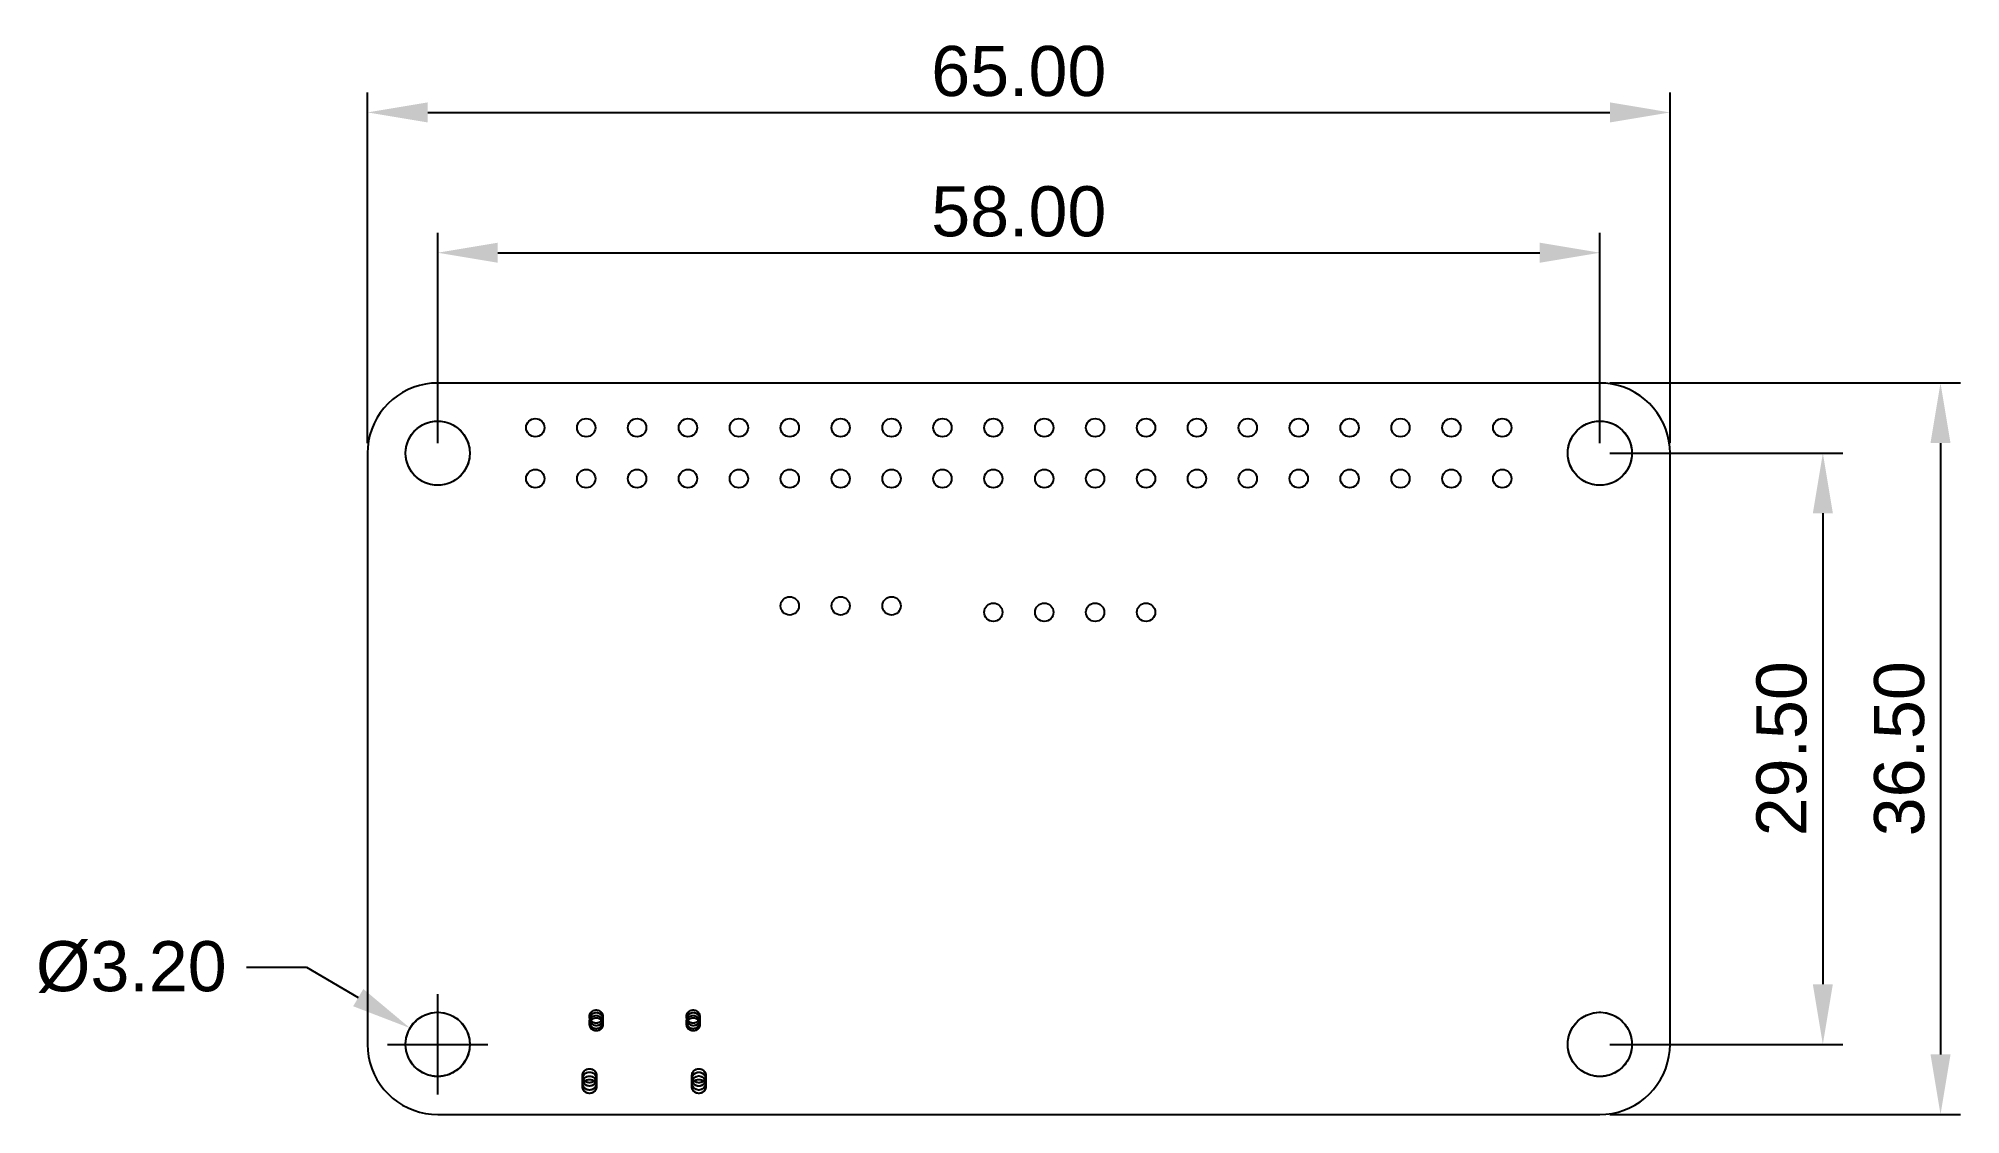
# Model space of a CAD drawing. Header units: millimetres. Extents: x -5.7 to 90.2, y 9.9 to 63.6.
import ezdxf

# ---------------------------------------------------------------- set-up
doc = ezdxf.new("R2010")
doc.units = ezdxf.units.MM
for name, color, linetype, true_color in [('drills_NPTH', 18, 'Continuous', 0x000000), ('drills_PTH', 18, 'Continuous', 0x000000), ('holes', 18, 'Continuous', 0x000000), ('outline', 18, 'Continuous', 0x000000)]:
    doc.layers.add(name, color=color, linetype=linetype, true_color=true_color)
doc.styles.add('Default', font='')
doc.styles.get('Default').set_extended_font_data('Helvetica Neue')
doc.dimstyles.new('Default', dxfattribs={"dimtxt": 2.5, "dimasz": 3, "dimexe": 1, "dimexo": 0.5, "dimgap": 0.8, "dimtad": 1, "dimtoh": 1, "dimzin": 1, "dimdsep": 46, "dimtxsty": 'Default', "dimcen": 2.5, "dimadec": 1, "dimazin": 1, "dimtfac": 1, "dimtdec": 4, "dimtix": 1, "dimtofl": 0, "dimtmove": 1, "dimatfit": 3, "dimfxl": 1, "dimtolj": 1, "dimtzin": 1, "dimarcsym": 0})

# ---------------------------------------------------------------- blocks, each defined once
blk = doc.blocks.new('*D1')
at = {"layer": 'Defpoints', "color": 0}
for p in [(12.801, 14.174), (15.559, 12.551)]:
    blk.add_point(p, dxfattribs=at)
at = {"layer": 'outline', "color": 0, "lineweight": -2}
for p, q in [((4.63, 17.218), (7.63, 17.218)), ((7.63, 17.218), (10.216, 15.696))]:
    blk.add_line(p, q, dxfattribs=at)
at = {"layer": 'outline', "color": 0}
for p, q in [((14.18, 10.863), (14.18, 15.863)), ((11.68, 13.363), (16.68, 13.363))]:
    blk.add_line(p, q, dxfattribs=at)
blk.add_solid([(9.962, 15.265), (10.469, 16.127), (12.801, 14.174)], dxfattribs=at)
at = {"layer": 'outline', "color": 0, "insert": (-1.11, 17.218), "char_height": 2.5, "attachment_point": 5, "style": 'Default'}
blk.add_mtext('\\A1;Ø3.20', dxfattribs=at)
blk = doc.blocks.new('*D2')
at = {"layer": 'Defpoints', "color": 0}
for p in [(72.18, 46.3625), (72.18, 9.8625), (89.18, 9.8625)]:
    blk.add_point(p, dxfattribs=at)
at = {"layer": 'outline', "color": 0, "lineweight": -2}
for p, q in [((72.68, 46.3625), (90.18, 46.3625)), ((89.18, 43.3625), (89.18, 12.8625)), ((72.68, 9.8625), (90.18, 9.8625))]:
    blk.add_line(p, q, dxfattribs=at)
at = {"layer": 'outline', "color": 0}
for points in [[(89.68, 43.3625), (88.68, 43.3625), (89.18, 46.3625)], [(88.68, 12.8625), (89.68, 12.8625), (89.18, 9.8625)]]:
    blk.add_solid(points, dxfattribs=at)
at = {"layer": 'outline', "color": 0, "insert": (87.13, 28.1125), "char_height": 2.5, "attachment_point": 5, "rotation": 90, "style": 'Default'}
blk.add_mtext('\\A1;36.50', dxfattribs=at)
blk = doc.blocks.new('*D3')
at = {"layer": 'Defpoints', "color": 0}
for p in [(72.18, 42.862), (72.18, 13.363), (83.307, 13.363)]:
    blk.add_point(p, dxfattribs=at)
at = {"layer": 'outline', "color": 0, "lineweight": -2}
for p, q in [((72.68, 42.862), (84.307, 42.862)), ((83.307, 39.862), (83.307, 16.363)), ((72.68, 13.363), (84.307, 13.363))]:
    blk.add_line(p, q, dxfattribs=at)
at = {"layer": 'outline', "color": 0}
for points in [[(83.807, 39.862), (82.807, 39.862), (83.307, 42.862)], [(82.807, 16.363), (83.807, 16.363), (83.307, 13.363)]]:
    blk.add_solid(points, dxfattribs=at)
at = {"layer": 'outline', "color": 0, "insert": (81.257, 28.113), "char_height": 2.5, "attachment_point": 5, "rotation": 90, "style": 'Default'}
blk.add_mtext('\\A1;29.50', dxfattribs=at)
blk = doc.blocks.new('*D4')
at = {"layer": 'Defpoints', "color": 0}
for p in [(72.18, 52.8625), (14.18, 42.8625), (72.18, 42.8625)]:
    blk.add_point(p, dxfattribs=at)
at = {"layer": 'outline', "color": 0, "lineweight": -2}
for p, q in [((14.18, 43.3625), (14.18, 53.8625)), ((72.18, 43.3625), (72.18, 53.8625)), ((17.18, 52.8625), (69.18, 52.8625))]:
    blk.add_line(p, q, dxfattribs=at)
at = {"layer": 'outline', "color": 0}
for points in [[(17.18, 53.3625), (17.18, 52.3625), (14.18, 52.8625)], [(69.18, 52.3625), (69.18, 53.3625), (72.18, 52.8625)]]:
    blk.add_solid(points, dxfattribs=at)
at = {"layer": 'outline', "color": 0, "insert": (43.18, 54.9125), "char_height": 2.5, "attachment_point": 5, "style": 'Default'}
blk.add_mtext('\\A1;58.00', dxfattribs=at)
blk = doc.blocks.new('*D5')
at = {"layer": 'Defpoints', "color": 0}
for p in [(75.68, 59.8625), (10.68, 42.8625), (75.68, 42.8625)]:
    blk.add_point(p, dxfattribs=at)
at = {"layer": 'outline', "color": 0, "lineweight": -2}
for p, q in [((10.68, 43.3625), (10.68, 60.8625)), ((75.68, 43.3625), (75.68, 60.8625)), ((13.68, 59.8625), (72.68, 59.8625))]:
    blk.add_line(p, q, dxfattribs=at)
at = {"layer": 'outline', "color": 0}
for points in [[(13.68, 60.3625), (13.68, 59.3625), (10.68, 59.8625)], [(72.68, 59.3625), (72.68, 60.3625), (75.68, 59.8625)]]:
    blk.add_solid(points, dxfattribs=at)
at = {"layer": 'outline', "color": 0, "insert": (43.18, 61.9125), "char_height": 2.5, "attachment_point": 5, "style": 'Default'}
blk.add_mtext('\\A1;65.00', dxfattribs=at)

msp = doc.modelspace()

# ---------------------------------------------------------------- linework, layer by layer
at = {"layer": 'drills_NPTH'}
for centre, radius in [((14.18, 42.862), 1.6), ((72.18, 42.862), 1.6), ((14.18, 13.363), 1.6), ((22.088, 14.753), 0.33), ((22.088, 14.473), 0.33), ((22.094, 14.364), 0.33), ((22.098, 14.623), 0.33), ((26.928, 14.753), 0.33), ((26.928, 14.473), 0.33), ((26.934, 14.364), 0.33), ((26.938, 14.623), 0.33), ((72.18, 13.363), 1.6), ((21.754, 11.433), 0.35), ((21.754, 11.268), 0.35), ((21.755, 11.798), 0.35), ((21.755, 11.632), 0.35), ((27.214, 11.436), 0.35), ((27.214, 11.268), 0.35), ((27.215, 11.629), 0.35), ((27.216, 11.798), 0.35)]:
    msp.add_circle(centre, radius, dxfattribs=at)
at = {"layer": 'drills_PTH'}
for centre in [(19.05, 44.133), (21.59, 44.133), (24.13, 44.133), (26.67, 44.133), (29.21, 44.133), (31.75, 44.133), (34.29, 44.133), (36.83, 44.133), (39.37, 44.133), (41.91, 44.133), (44.45, 44.133), (46.99, 44.133), (49.53, 44.133), (52.07, 44.133), (54.61, 44.133), (57.15, 44.133), (59.69, 44.133), (62.23, 44.133), (64.77, 44.133), (67.31, 44.133), (19.05, 41.593), (21.59, 41.593), (24.13, 41.593), (26.67, 41.593), (29.21, 41.593), (31.75, 41.593), (34.29, 41.593), (36.83, 41.593), (39.37, 41.593), (41.91, 41.593), (44.45, 41.593), (46.99, 41.593), (49.53, 41.593), (52.07, 41.593), (54.61, 41.593), (57.15, 41.593), (59.69, 41.593), (62.23, 41.593), (64.77, 41.593), (67.31, 41.593), (31.75, 35.242), (34.29, 35.242), (36.83, 35.242), (41.91, 34.925), (44.45, 34.925), (46.99, 34.925), (49.53, 34.925)]:
    msp.add_circle(centre, 0.457, dxfattribs=at)
at = {"layer": 'holes'}
for points in [[(15.78, 42.81), (15.773, 42.706), (15.759, 42.602), (15.739, 42.499), (15.712, 42.398), (15.678, 42.299), (15.638, 42.202), (15.592, 42.108), (15.539, 42.017), (15.481, 41.93), (15.417, 41.847), (15.348, 41.768), (15.274, 41.694), (15.196, 41.625), (15.112, 41.561), (15.025, 41.503), (14.935, 41.451), (14.841, 41.404), (14.744, 41.364), (14.645, 41.331), (14.544, 41.303), (14.441, 41.283), (14.337, 41.269), (14.232, 41.263), (14.128, 41.263), (14.023, 41.269), (13.919, 41.283), (13.816, 41.303), (13.715, 41.331), (13.616, 41.364), (13.519, 41.404), (13.425, 41.451), (13.335, 41.503), (13.248, 41.561), (13.164, 41.625), (13.086, 41.694), (13.012, 41.768), (12.943, 41.847), (12.879, 41.93), (12.821, 42.017), (12.768, 42.108), (12.722, 42.202), (12.682, 42.299), (12.648, 42.398), (12.621, 42.499), (12.601, 42.602), (12.587, 42.706), (12.58, 42.81), (12.58, 42.915), (12.587, 43.019), (12.601, 43.123), (12.621, 43.226), (12.648, 43.327), (12.682, 43.426), (12.722, 43.523), (12.768, 43.617), (12.821, 43.708), (12.879, 43.795), (12.943, 43.878), (13.012, 43.957), (13.086, 44.031), (13.164, 44.1), (13.248, 44.164), (13.335, 44.222), (13.425, 44.274), (13.519, 44.321), (13.616, 44.361), (13.715, 44.394), (13.816, 44.422), (13.919, 44.442), (14.023, 44.456), (14.128, 44.462), (14.232, 44.462), (14.337, 44.456), (14.441, 44.442), (14.544, 44.422), (14.645, 44.394), (14.744, 44.361), (14.841, 44.321), (14.935, 44.274), (15.025, 44.222), (15.112, 44.164), (15.196, 44.1), (15.274, 44.031), (15.348, 43.957), (15.417, 43.878), (15.481, 43.795), (15.539, 43.708), (15.592, 43.617), (15.638, 43.523), (15.678, 43.426), (15.712, 43.327), (15.739, 43.226), (15.759, 43.123), (15.773, 43.019), (15.78, 42.915)], [(73.78, 42.81), (73.773, 42.706), (73.759, 42.602), (73.739, 42.499), (73.712, 42.398), (73.678, 42.299), (73.638, 42.202), (73.592, 42.108), (73.539, 42.017), (73.481, 41.93), (73.417, 41.847), (73.348, 41.768), (73.274, 41.694), (73.196, 41.625), (73.112, 41.561), (73.025, 41.503), (72.935, 41.451), (72.841, 41.404), (72.744, 41.364), (72.645, 41.331), (72.544, 41.303), (72.441, 41.283), (72.337, 41.269), (72.232, 41.263), (72.128, 41.263), (72.023, 41.269), (71.919, 41.283), (71.816, 41.303), (71.715, 41.331), (71.616, 41.364), (71.519, 41.404), (71.425, 41.451), (71.335, 41.503), (71.248, 41.561), (71.164, 41.625), (71.086, 41.694), (71.012, 41.768), (70.943, 41.847), (70.879, 41.93), (70.821, 42.017), (70.768, 42.108), (70.722, 42.202), (70.682, 42.299), (70.648, 42.398), (70.621, 42.499), (70.601, 42.602), (70.587, 42.706), (70.58, 42.81), (70.58, 42.915), (70.587, 43.019), (70.601, 43.123), (70.621, 43.226), (70.648, 43.327), (70.682, 43.426), (70.722, 43.523), (70.768, 43.617), (70.821, 43.708), (70.879, 43.795), (70.943, 43.878), (71.012, 43.957), (71.086, 44.031), (71.164, 44.1), (71.248, 44.164), (71.335, 44.222), (71.425, 44.274), (71.519, 44.321), (71.616, 44.361), (71.715, 44.394), (71.816, 44.422), (71.919, 44.442), (72.023, 44.456), (72.128, 44.462), (72.232, 44.462), (72.337, 44.456), (72.441, 44.442), (72.544, 44.422), (72.645, 44.394), (72.744, 44.361), (72.841, 44.321), (72.935, 44.274), (73.025, 44.222), (73.112, 44.164), (73.196, 44.1), (73.274, 44.031), (73.348, 43.957), (73.417, 43.878), (73.481, 43.795), (73.539, 43.708), (73.592, 43.617), (73.638, 43.523), (73.678, 43.426), (73.712, 43.327), (73.739, 43.226), (73.759, 43.123), (73.773, 43.019), (73.78, 42.915)], [(15.78, 13.31), (15.773, 13.206), (15.759, 13.102), (15.739, 12.999), (15.712, 12.898), (15.678, 12.799), (15.638, 12.702), (15.592, 12.608), (15.539, 12.517), (15.481, 12.43), (15.417, 12.347), (15.348, 12.268), (15.274, 12.194), (15.196, 12.125), (15.112, 12.061), (15.025, 12.003), (14.935, 11.951), (14.841, 11.904), (14.744, 11.864), (14.645, 11.831), (14.544, 11.803), (14.441, 11.783), (14.337, 11.769), (14.232, 11.762), (14.128, 11.762), (14.023, 11.769), (13.919, 11.783), (13.816, 11.803), (13.715, 11.831), (13.616, 11.864), (13.519, 11.904), (13.425, 11.951), (13.335, 12.003), (13.248, 12.061), (13.164, 12.125), (13.086, 12.194), (13.012, 12.268), (12.943, 12.347), (12.879, 12.43), (12.821, 12.517), (12.768, 12.608), (12.722, 12.702), (12.682, 12.799), (12.648, 12.898), (12.621, 12.999), (12.601, 13.102), (12.587, 13.206), (12.58, 13.31), (12.58, 13.415), (12.587, 13.519), (12.601, 13.623), (12.621, 13.726), (12.648, 13.827), (12.682, 13.926), (12.722, 14.023), (12.768, 14.117), (12.821, 14.208), (12.879, 14.295), (12.943, 14.378), (13.012, 14.457), (13.086, 14.531), (13.164, 14.6), (13.248, 14.664), (13.335, 14.722), (13.425, 14.774), (13.519, 14.821), (13.616, 14.861), (13.715, 14.894), (13.816, 14.922), (13.919, 14.942), (14.023, 14.956), (14.128, 14.963), (14.232, 14.963), (14.337, 14.956), (14.441, 14.942), (14.544, 14.922), (14.645, 14.894), (14.744, 14.861), (14.841, 14.821), (14.935, 14.774), (15.025, 14.722), (15.112, 14.664), (15.196, 14.6), (15.274, 14.531), (15.348, 14.457), (15.417, 14.378), (15.481, 14.295), (15.539, 14.208), (15.592, 14.117), (15.638, 14.023), (15.678, 13.926), (15.712, 13.827), (15.739, 13.726), (15.759, 13.623), (15.773, 13.519), (15.78, 13.415)], [(22.418, 14.732), (22.413, 14.689), (22.401, 14.647), (22.385, 14.607), (22.363, 14.57), (22.337, 14.535), (22.306, 14.505), (22.272, 14.478), (22.235, 14.457), (22.195, 14.44), (22.153, 14.429), (22.11, 14.423), (22.067, 14.423), (22.024, 14.429), (21.982, 14.44), (21.942, 14.457), (21.905, 14.478), (21.87, 14.505), (21.84, 14.535), (21.813, 14.57), (21.792, 14.607), (21.775, 14.647), (21.764, 14.689), (21.758, 14.732), (21.758, 14.775), (21.764, 14.818), (21.775, 14.86), (21.792, 14.9), (21.813, 14.937), (21.84, 14.971), (21.87, 15.002), (21.905, 15.028), (21.942, 15.05), (21.982, 15.067), (22.024, 15.078), (22.067, 15.083), (22.11, 15.083), (22.153, 15.078), (22.195, 15.067), (22.235, 15.05), (22.272, 15.028), (22.306, 15.002), (22.337, 14.971), (22.363, 14.937), (22.385, 14.9), (22.401, 14.86), (22.413, 14.818), (22.418, 14.775)], [(22.418, 14.452), (22.413, 14.409), (22.401, 14.367), (22.385, 14.327), (22.363, 14.29), (22.337, 14.255), (22.306, 14.225), (22.272, 14.198), (22.235, 14.177), (22.195, 14.16), (22.153, 14.149), (22.11, 14.143), (22.067, 14.143), (22.024, 14.149), (21.982, 14.16), (21.942, 14.177), (21.905, 14.198), (21.87, 14.225), (21.84, 14.255), (21.813, 14.29), (21.792, 14.327), (21.775, 14.367), (21.764, 14.409), (21.758, 14.452), (21.758, 14.495), (21.764, 14.538), (21.775, 14.58), (21.792, 14.62), (21.813, 14.657), (21.84, 14.691), (21.87, 14.722), (21.905, 14.748), (21.942, 14.77), (21.982, 14.787), (22.024, 14.798), (22.067, 14.803), (22.11, 14.803), (22.153, 14.798), (22.195, 14.787), (22.235, 14.77), (22.272, 14.748), (22.306, 14.722), (22.337, 14.691), (22.363, 14.657), (22.385, 14.62), (22.401, 14.58), (22.413, 14.538), (22.418, 14.495)], [(22.424, 14.343), (22.418, 14.3), (22.407, 14.258), (22.39, 14.218), (22.369, 14.18), (22.342, 14.146), (22.312, 14.116), (22.277, 14.089), (22.24, 14.068), (22.2, 14.051), (22.158, 14.04), (22.115, 14.034), (22.072, 14.034), (22.029, 14.04), (21.987, 14.051), (21.947, 14.068), (21.91, 14.089), (21.876, 14.116), (21.845, 14.146), (21.819, 14.18), (21.797, 14.218), (21.781, 14.258), (21.769, 14.3), (21.764, 14.343), (21.764, 14.386), (21.769, 14.429), (21.781, 14.471), (21.797, 14.51), (21.819, 14.548), (21.845, 14.582), (21.876, 14.613), (21.91, 14.639), (21.947, 14.661), (21.987, 14.677), (22.029, 14.689), (22.072, 14.694), (22.115, 14.694), (22.158, 14.689), (22.2, 14.677), (22.24, 14.661), (22.277, 14.639), (22.312, 14.613), (22.342, 14.582), (22.369, 14.548), (22.39, 14.51), (22.407, 14.471), (22.418, 14.429), (22.424, 14.386)], [(22.428, 14.602), (22.423, 14.559), (22.411, 14.517), (22.395, 14.477), (22.373, 14.44), (22.347, 14.405), (22.316, 14.375), (22.282, 14.348), (22.245, 14.327), (22.205, 14.31), (22.163, 14.299), (22.12, 14.293), (22.077, 14.293), (22.034, 14.299), (21.992, 14.31), (21.952, 14.327), (21.915, 14.348), (21.88, 14.375), (21.85, 14.405), (21.823, 14.44), (21.802, 14.477), (21.785, 14.517), (21.774, 14.559), (21.768, 14.602), (21.768, 14.645), (21.774, 14.688), (21.785, 14.73), (21.802, 14.77), (21.823, 14.807), (21.85, 14.841), (21.88, 14.872), (21.915, 14.898), (21.952, 14.92), (21.992, 14.937), (22.034, 14.948), (22.077, 14.953), (22.12, 14.953), (22.163, 14.948), (22.205, 14.937), (22.245, 14.92), (22.282, 14.898), (22.316, 14.872), (22.347, 14.841), (22.373, 14.807), (22.395, 14.77), (22.411, 14.73), (22.423, 14.688), (22.428, 14.645)], [(27.258, 14.732), (27.253, 14.689), (27.241, 14.647), (27.225, 14.607), (27.203, 14.57), (27.177, 14.535), (27.146, 14.505), (27.112, 14.478), (27.075, 14.457), (27.035, 14.44), (26.993, 14.429), (26.95, 14.423), (26.907, 14.423), (26.864, 14.429), (26.822, 14.44), (26.782, 14.457), (26.745, 14.478), (26.71, 14.505), (26.68, 14.535), (26.653, 14.57), (26.632, 14.607), (26.615, 14.647), (26.604, 14.689), (26.598, 14.732), (26.598, 14.775), (26.604, 14.818), (26.615, 14.86), (26.632, 14.9), (26.653, 14.937), (26.68, 14.971), (26.71, 15.002), (26.745, 15.028), (26.782, 15.05), (26.822, 15.067), (26.864, 15.078), (26.907, 15.083), (26.95, 15.083), (26.993, 15.078), (27.035, 15.067), (27.075, 15.05), (27.112, 15.028), (27.146, 15.002), (27.177, 14.971), (27.203, 14.937), (27.225, 14.9), (27.241, 14.86), (27.253, 14.818), (27.258, 14.775)], [(27.258, 14.452), (27.253, 14.409), (27.241, 14.367), (27.225, 14.327), (27.203, 14.29), (27.177, 14.255), (27.146, 14.225), (27.112, 14.198), (27.075, 14.177), (27.035, 14.16), (26.993, 14.149), (26.95, 14.143), (26.907, 14.143), (26.864, 14.149), (26.822, 14.16), (26.782, 14.177), (26.745, 14.198), (26.71, 14.225), (26.68, 14.255), (26.653, 14.29), (26.632, 14.327), (26.615, 14.367), (26.604, 14.409), (26.598, 14.452), (26.598, 14.495), (26.604, 14.538), (26.615, 14.58), (26.632, 14.62), (26.653, 14.657), (26.68, 14.691), (26.71, 14.722), (26.745, 14.748), (26.782, 14.77), (26.822, 14.787), (26.864, 14.798), (26.907, 14.803), (26.95, 14.803), (26.993, 14.798), (27.035, 14.787), (27.075, 14.77), (27.112, 14.748), (27.146, 14.722), (27.177, 14.691), (27.203, 14.657), (27.225, 14.62), (27.241, 14.58), (27.253, 14.538), (27.258, 14.495)], [(27.264, 14.343), (27.258, 14.3), (27.247, 14.258), (27.23, 14.218), (27.209, 14.18), (27.182, 14.146), (27.152, 14.116), (27.117, 14.089), (27.08, 14.068), (27.04, 14.051), (26.998, 14.04), (26.955, 14.034), (26.912, 14.034), (26.869, 14.04), (26.827, 14.051), (26.787, 14.068), (26.75, 14.089), (26.716, 14.116), (26.685, 14.146), (26.659, 14.18), (26.637, 14.218), (26.621, 14.258), (26.609, 14.3), (26.604, 14.343), (26.604, 14.386), (26.609, 14.429), (26.621, 14.471), (26.637, 14.51), (26.659, 14.548), (26.685, 14.582), (26.716, 14.613), (26.75, 14.639), (26.787, 14.661), (26.827, 14.677), (26.869, 14.689), (26.912, 14.694), (26.955, 14.694), (26.998, 14.689), (27.04, 14.677), (27.08, 14.661), (27.117, 14.639), (27.152, 14.613), (27.182, 14.582), (27.209, 14.548), (27.23, 14.51), (27.247, 14.471), (27.258, 14.429), (27.264, 14.386)], [(27.268, 14.602), (27.263, 14.559), (27.251, 14.517), (27.235, 14.477), (27.213, 14.44), (27.187, 14.405), (27.156, 14.375), (27.122, 14.348), (27.085, 14.327), (27.045, 14.31), (27.003, 14.299), (26.96, 14.293), (26.917, 14.293), (26.874, 14.299), (26.832, 14.31), (26.792, 14.327), (26.755, 14.348), (26.72, 14.375), (26.69, 14.405), (26.663, 14.44), (26.642, 14.477), (26.625, 14.517), (26.614, 14.559), (26.608, 14.602), (26.608, 14.645), (26.614, 14.688), (26.625, 14.73), (26.642, 14.77), (26.663, 14.807), (26.69, 14.841), (26.72, 14.872), (26.755, 14.898), (26.792, 14.92), (26.832, 14.937), (26.874, 14.948), (26.917, 14.953), (26.96, 14.953), (27.003, 14.948), (27.045, 14.937), (27.085, 14.92), (27.122, 14.898), (27.156, 14.872), (27.187, 14.841), (27.213, 14.807), (27.235, 14.77), (27.251, 14.73), (27.263, 14.688), (27.268, 14.645)], [(73.78, 13.31), (73.773, 13.206), (73.759, 13.102), (73.739, 12.999), (73.712, 12.898), (73.678, 12.799), (73.638, 12.702), (73.592, 12.608), (73.539, 12.517), (73.481, 12.43), (73.417, 12.347), (73.348, 12.268), (73.274, 12.194), (73.196, 12.125), (73.112, 12.061), (73.025, 12.003), (72.935, 11.951), (72.841, 11.904), (72.744, 11.864), (72.645, 11.831), (72.544, 11.803), (72.441, 11.783), (72.337, 11.769), (72.232, 11.762), (72.128, 11.762), (72.023, 11.769), (71.919, 11.783), (71.816, 11.803), (71.715, 11.831), (71.616, 11.864), (71.519, 11.904), (71.425, 11.951), (71.335, 12.003), (71.248, 12.061), (71.164, 12.125), (71.086, 12.194), (71.012, 12.268), (70.943, 12.347), (70.879, 12.43), (70.821, 12.517), (70.768, 12.608), (70.722, 12.702), (70.682, 12.799), (70.648, 12.898), (70.621, 12.999), (70.601, 13.102), (70.587, 13.206), (70.58, 13.31), (70.58, 13.415), (70.587, 13.519), (70.601, 13.623), (70.621, 13.726), (70.648, 13.827), (70.682, 13.926), (70.722, 14.023), (70.768, 14.117), (70.821, 14.208), (70.879, 14.295), (70.943, 14.378), (71.012, 14.457), (71.086, 14.531), (71.164, 14.6), (71.248, 14.664), (71.335, 14.722), (71.425, 14.774), (71.519, 14.821), (71.616, 14.861), (71.715, 14.894), (71.816, 14.922), (71.919, 14.942), (72.023, 14.956), (72.128, 14.963), (72.232, 14.963), (72.337, 14.956), (72.441, 14.942), (72.544, 14.922), (72.645, 14.894), (72.744, 14.861), (72.841, 14.821), (72.935, 14.774), (73.025, 14.722), (73.112, 14.664), (73.196, 14.6), (73.274, 14.531), (73.348, 14.457), (73.417, 14.378), (73.481, 14.295), (73.539, 14.208), (73.592, 14.117), (73.638, 14.023), (73.678, 13.926), (73.712, 13.827), (73.739, 13.726), (73.759, 13.623), (73.773, 13.519), (73.78, 13.415)], [(22.104, 11.41), (22.098, 11.365), (22.086, 11.321), (22.068, 11.278), (22.046, 11.239), (22.018, 11.202), (21.985, 11.17), (21.949, 11.142), (21.909, 11.119), (21.867, 11.101), (21.822, 11.089), (21.777, 11.083), (21.731, 11.083), (21.685, 11.089), (21.641, 11.101), (21.599, 11.119), (21.559, 11.142), (21.523, 11.17), (21.49, 11.202), (21.462, 11.239), (21.439, 11.278), (21.422, 11.321), (21.41, 11.365), (21.404, 11.41), (21.404, 11.456), (21.41, 11.502), (21.422, 11.546), (21.439, 11.589), (21.462, 11.628), (21.49, 11.665), (21.523, 11.697), (21.559, 11.725), (21.599, 11.748), (21.641, 11.766), (21.685, 11.777), (21.731, 11.783), (21.777, 11.783), (21.822, 11.777), (21.867, 11.766), (21.909, 11.748), (21.949, 11.725), (21.985, 11.697), (22.018, 11.665), (22.046, 11.628), (22.068, 11.589), (22.086, 11.546), (22.098, 11.502), (22.104, 11.456)], [(22.104, 11.245), (22.098, 11.2), (22.086, 11.156), (22.068, 11.113), (22.046, 11.074), (22.018, 11.037), (21.985, 11.005), (21.949, 10.977), (21.909, 10.954), (21.867, 10.936), (21.822, 10.924), (21.777, 10.918), (21.731, 10.918), (21.685, 10.924), (21.641, 10.936), (21.599, 10.954), (21.559, 10.977), (21.523, 11.005), (21.49, 11.037), (21.462, 11.074), (21.439, 11.113), (21.422, 11.156), (21.41, 11.2), (21.404, 11.245), (21.404, 11.291), (21.41, 11.337), (21.422, 11.381), (21.439, 11.424), (21.462, 11.463), (21.49, 11.5), (21.523, 11.532), (21.559, 11.56), (21.599, 11.583), (21.641, 11.601), (21.685, 11.612), (21.731, 11.618), (21.777, 11.618), (21.822, 11.612), (21.867, 11.601), (21.909, 11.583), (21.949, 11.56), (21.985, 11.532), (22.018, 11.5), (22.046, 11.463), (22.068, 11.424), (22.086, 11.381), (22.098, 11.337), (22.104, 11.291)], [(22.105, 11.775), (22.099, 11.73), (22.087, 11.686), (22.069, 11.643), (22.047, 11.604), (22.019, 11.567), (21.986, 11.535), (21.95, 11.507), (21.91, 11.484), (21.868, 11.466), (21.823, 11.454), (21.778, 11.448), (21.732, 11.448), (21.686, 11.454), (21.642, 11.466), (21.6, 11.484), (21.56, 11.507), (21.524, 11.535), (21.491, 11.567), (21.463, 11.604), (21.44, 11.643), (21.423, 11.686), (21.411, 11.73), (21.405, 11.775), (21.405, 11.821), (21.411, 11.867), (21.423, 11.911), (21.44, 11.954), (21.463, 11.993), (21.491, 12.03), (21.524, 12.062), (21.56, 12.09), (21.6, 12.113), (21.642, 12.131), (21.686, 12.142), (21.732, 12.148), (21.778, 12.148), (21.823, 12.142), (21.868, 12.131), (21.91, 12.113), (21.95, 12.09), (21.986, 12.062), (22.019, 12.03), (22.047, 11.993), (22.069, 11.954), (22.087, 11.911), (22.099, 11.867), (22.105, 11.821)], [(22.105, 11.609), (22.099, 11.564), (22.087, 11.52), (22.069, 11.477), (22.047, 11.438), (22.019, 11.401), (21.986, 11.369), (21.95, 11.341), (21.91, 11.318), (21.868, 11.3), (21.823, 11.288), (21.778, 11.282), (21.732, 11.282), (21.686, 11.288), (21.642, 11.3), (21.6, 11.318), (21.56, 11.341), (21.524, 11.369), (21.491, 11.401), (21.463, 11.438), (21.44, 11.477), (21.423, 11.52), (21.411, 11.564), (21.405, 11.609), (21.405, 11.655), (21.411, 11.701), (21.423, 11.745), (21.44, 11.788), (21.463, 11.827), (21.491, 11.864), (21.524, 11.896), (21.56, 11.924), (21.6, 11.947), (21.642, 11.965), (21.686, 11.976), (21.732, 11.982), (21.778, 11.982), (21.823, 11.976), (21.868, 11.965), (21.91, 11.947), (21.95, 11.924), (21.986, 11.896), (22.019, 11.864), (22.047, 11.827), (22.069, 11.788), (22.087, 11.745), (22.099, 11.701), (22.105, 11.655)], [(27.564, 11.413), (27.558, 11.368), (27.546, 11.324), (27.528, 11.281), (27.506, 11.242), (27.478, 11.205), (27.445, 11.173), (27.409, 11.145), (27.369, 11.122), (27.327, 11.104), (27.282, 11.092), (27.237, 11.086), (27.191, 11.086), (27.145, 11.092), (27.101, 11.104), (27.059, 11.122), (27.019, 11.145), (26.983, 11.173), (26.95, 11.205), (26.922, 11.242), (26.899, 11.281), (26.882, 11.324), (26.87, 11.368), (26.864, 11.413), (26.864, 11.459), (26.87, 11.505), (26.882, 11.549), (26.899, 11.592), (26.922, 11.631), (26.95, 11.668), (26.983, 11.7), (27.019, 11.728), (27.059, 11.751), (27.101, 11.769), (27.145, 11.78), (27.191, 11.786), (27.237, 11.786), (27.282, 11.78), (27.327, 11.769), (27.369, 11.751), (27.409, 11.728), (27.445, 11.7), (27.478, 11.668), (27.506, 11.631), (27.528, 11.592), (27.546, 11.549), (27.558, 11.505), (27.564, 11.459)], [(27.564, 11.245), (27.558, 11.2), (27.546, 11.156), (27.528, 11.113), (27.506, 11.074), (27.478, 11.037), (27.445, 11.005), (27.409, 10.977), (27.369, 10.954), (27.327, 10.936), (27.282, 10.924), (27.237, 10.918), (27.191, 10.918), (27.145, 10.924), (27.101, 10.936), (27.059, 10.954), (27.019, 10.977), (26.983, 11.005), (26.95, 11.037), (26.922, 11.074), (26.899, 11.113), (26.882, 11.156), (26.87, 11.2), (26.864, 11.245), (26.864, 11.291), (26.87, 11.337), (26.882, 11.381), (26.899, 11.424), (26.922, 11.463), (26.95, 11.5), (26.983, 11.532), (27.019, 11.56), (27.059, 11.583), (27.101, 11.601), (27.145, 11.612), (27.191, 11.618), (27.237, 11.618), (27.282, 11.612), (27.327, 11.601), (27.369, 11.583), (27.409, 11.56), (27.445, 11.532), (27.478, 11.5), (27.506, 11.463), (27.528, 11.424), (27.546, 11.381), (27.558, 11.337), (27.564, 11.291)], [(27.565, 11.606), (27.559, 11.561), (27.547, 11.517), (27.529, 11.474), (27.507, 11.435), (27.479, 11.398), (27.446, 11.366), (27.41, 11.338), (27.37, 11.315), (27.328, 11.297), (27.283, 11.285), (27.238, 11.279), (27.192, 11.279), (27.146, 11.285), (27.102, 11.297), (27.06, 11.315), (27.02, 11.338), (26.984, 11.366), (26.951, 11.398), (26.923, 11.435), (26.9, 11.474), (26.883, 11.517), (26.871, 11.561), (26.865, 11.606), (26.865, 11.652), (26.871, 11.698), (26.883, 11.742), (26.9, 11.785), (26.923, 11.824), (26.951, 11.861), (26.984, 11.893), (27.02, 11.921), (27.06, 11.944), (27.102, 11.962), (27.146, 11.973), (27.192, 11.979), (27.238, 11.979), (27.283, 11.973), (27.328, 11.962), (27.37, 11.944), (27.41, 11.921), (27.446, 11.893), (27.479, 11.861), (27.507, 11.824), (27.529, 11.785), (27.547, 11.742), (27.559, 11.698), (27.565, 11.652)], [(27.566, 11.775), (27.56, 11.73), (27.548, 11.686), (27.53, 11.643), (27.508, 11.604), (27.48, 11.567), (27.447, 11.535), (27.411, 11.507), (27.371, 11.484), (27.329, 11.466), (27.284, 11.454), (27.239, 11.448), (27.193, 11.448), (27.147, 11.454), (27.103, 11.466), (27.061, 11.484), (27.021, 11.507), (26.985, 11.535), (26.952, 11.567), (26.924, 11.604), (26.901, 11.643), (26.884, 11.686), (26.872, 11.73), (26.866, 11.775), (26.866, 11.821), (26.872, 11.867), (26.884, 11.911), (26.901, 11.954), (26.924, 11.993), (26.952, 12.03), (26.985, 12.062), (27.021, 12.09), (27.061, 12.113), (27.103, 12.131), (27.147, 12.142), (27.193, 12.148), (27.239, 12.148), (27.284, 12.142), (27.329, 12.131), (27.371, 12.113), (27.411, 12.09), (27.447, 12.062), (27.48, 12.03), (27.508, 11.993), (27.53, 11.954), (27.548, 11.911), (27.56, 11.867), (27.566, 11.821)]]:
    msp.add_lwpolyline(points, close=True, dxfattribs=at)
at = {"layer": 'outline'}
msp.add_lwpolyline([(10.68, 13.363), (10.693, 13.057), (10.733, 12.755), (10.799, 12.457), (10.891, 12.165), (11.008, 11.883), (11.149, 11.613), (11.313, 11.355), (11.499, 11.113), (11.705, 10.888), (11.93, 10.681), (12.172, 10.495), (12.43, 10.331), (12.701, 10.19), (12.983, 10.074), (13.274, 9.982), (13.572, 9.916), (13.875, 9.876), (14.18, 9.863), (72.18, 9.863), (72.485, 9.876), (72.788, 9.916), (73.086, 9.982), (73.377, 10.074), (73.659, 10.19), (73.93, 10.331), (74.188, 10.495), (74.43, 10.681), (74.655, 10.888), (74.861, 11.113), (75.047, 11.355), (75.211, 11.613), (75.352, 11.883), (75.469, 12.165), (75.561, 12.457), (75.627, 12.755), (75.667, 13.057), (75.68, 13.363), (75.68, 42.862), (75.667, 43.168), (75.627, 43.47), (75.561, 43.768), (75.469, 44.06), (75.352, 44.342), (75.211, 44.612), (75.047, 44.87), (74.861, 45.112), (74.655, 45.337), (74.43, 45.544), (74.188, 45.73), (73.93, 45.894), (73.659, 46.035), (73.377, 46.151), (73.086, 46.243), (72.788, 46.309), (72.485, 46.349), (72.18, 46.362), (14.18, 46.362), (13.875, 46.349), (13.572, 46.309), (13.274, 46.243), (12.983, 46.151), (12.701, 46.035), (12.43, 45.894), (12.172, 45.73), (11.93, 45.544), (11.705, 45.337), (11.499, 45.112), (11.313, 44.87), (11.149, 44.612), (11.008, 44.342), (10.891, 44.06), (10.799, 43.768), (10.733, 43.47), (10.693, 43.168), (10.68, 42.862)], close=True, dxfattribs=at)

# ---------------------------------------------------------------- dimensions: what is measured, and where the dimension line sits
for base, p1, p2, picture, middle in [((75.68, 59.862), (10.68, 42.862), (75.68, 42.862), '*D5', (43.18, 61.913)), ((72.18, 52.862), (14.18, 42.862), (72.18, 42.862), '*D4', (43.18, 54.913))]:
    dim = msp.add_linear_dim(base=base, p1=p1, p2=p2, dimstyle='Default', override={"dimscale": 1, "dimtxt": 2.5, "dimasz": 3, "dimexe": 1, "dimexo": 0.5, "dimgap": 0.8, "dimtad": 1, "dimtih": 0, "dimtoh": 0, "dimdec": 2, "dimlfac": 1, "dimzin": 1, "dimtxsty": 'Default', "dimsah": 0, "dimcen": 2.5, "dimadec": 1, "dimazin": 1, "dimtix": 0, "dimtmove": 0, "dimtzin": 1}, dxfattribs=at)
    dim.commit()
    dim.dimension.update_dxf_attribs({"geometry": picture, "text_midpoint": middle})
for base, p1, p2, picture, middle in [((89.18, 9.863), (72.18, 46.362), (72.18, 9.863), '*D2', (87.13, 28.113)), ((83.307, 13.363), (72.18, 42.862), (72.18, 13.363), '*D3', (81.257, 28.113))]:
    dim = msp.add_linear_dim(base=base, p1=p1, p2=p2, angle=90, dimstyle='Default', override={"dimscale": 1, "dimtxt": 2.5, "dimasz": 3, "dimexe": 1, "dimexo": 0.5, "dimgap": 0.8, "dimtad": 1, "dimtih": 0, "dimtoh": 0, "dimdec": 2, "dimlfac": 1, "dimzin": 1, "dimtxsty": 'Default', "dimsah": 0, "dimcen": 2.5, "dimadec": 1, "dimazin": 1, "dimtix": 0, "dimtmove": 0, "dimtzin": 1}, dxfattribs=at)
    dim.commit()
    dim.dimension.update_dxf_attribs({"geometry": picture, "text_midpoint": middle})
dim = msp.add_diameter_dim_2p(p1=(15.559, 12.551), p2=(12.801, 14.174), text='Ø3.20', dimstyle='Default', override={"dimscale": 1, "dimasz": 3, "dimtad": 0, "dimtih": 1, "dimtoh": 1, "dimlfac": 1, "dimtxsty": 'Default', "dimsah": 0}, dxfattribs=at)
dim.commit()
dim.dimension.update_dxf_attribs({"geometry": '*D1', "text_midpoint": (7.63, 17.218), "dimtype": 163})

doc.saveas('drawing.dxf')
